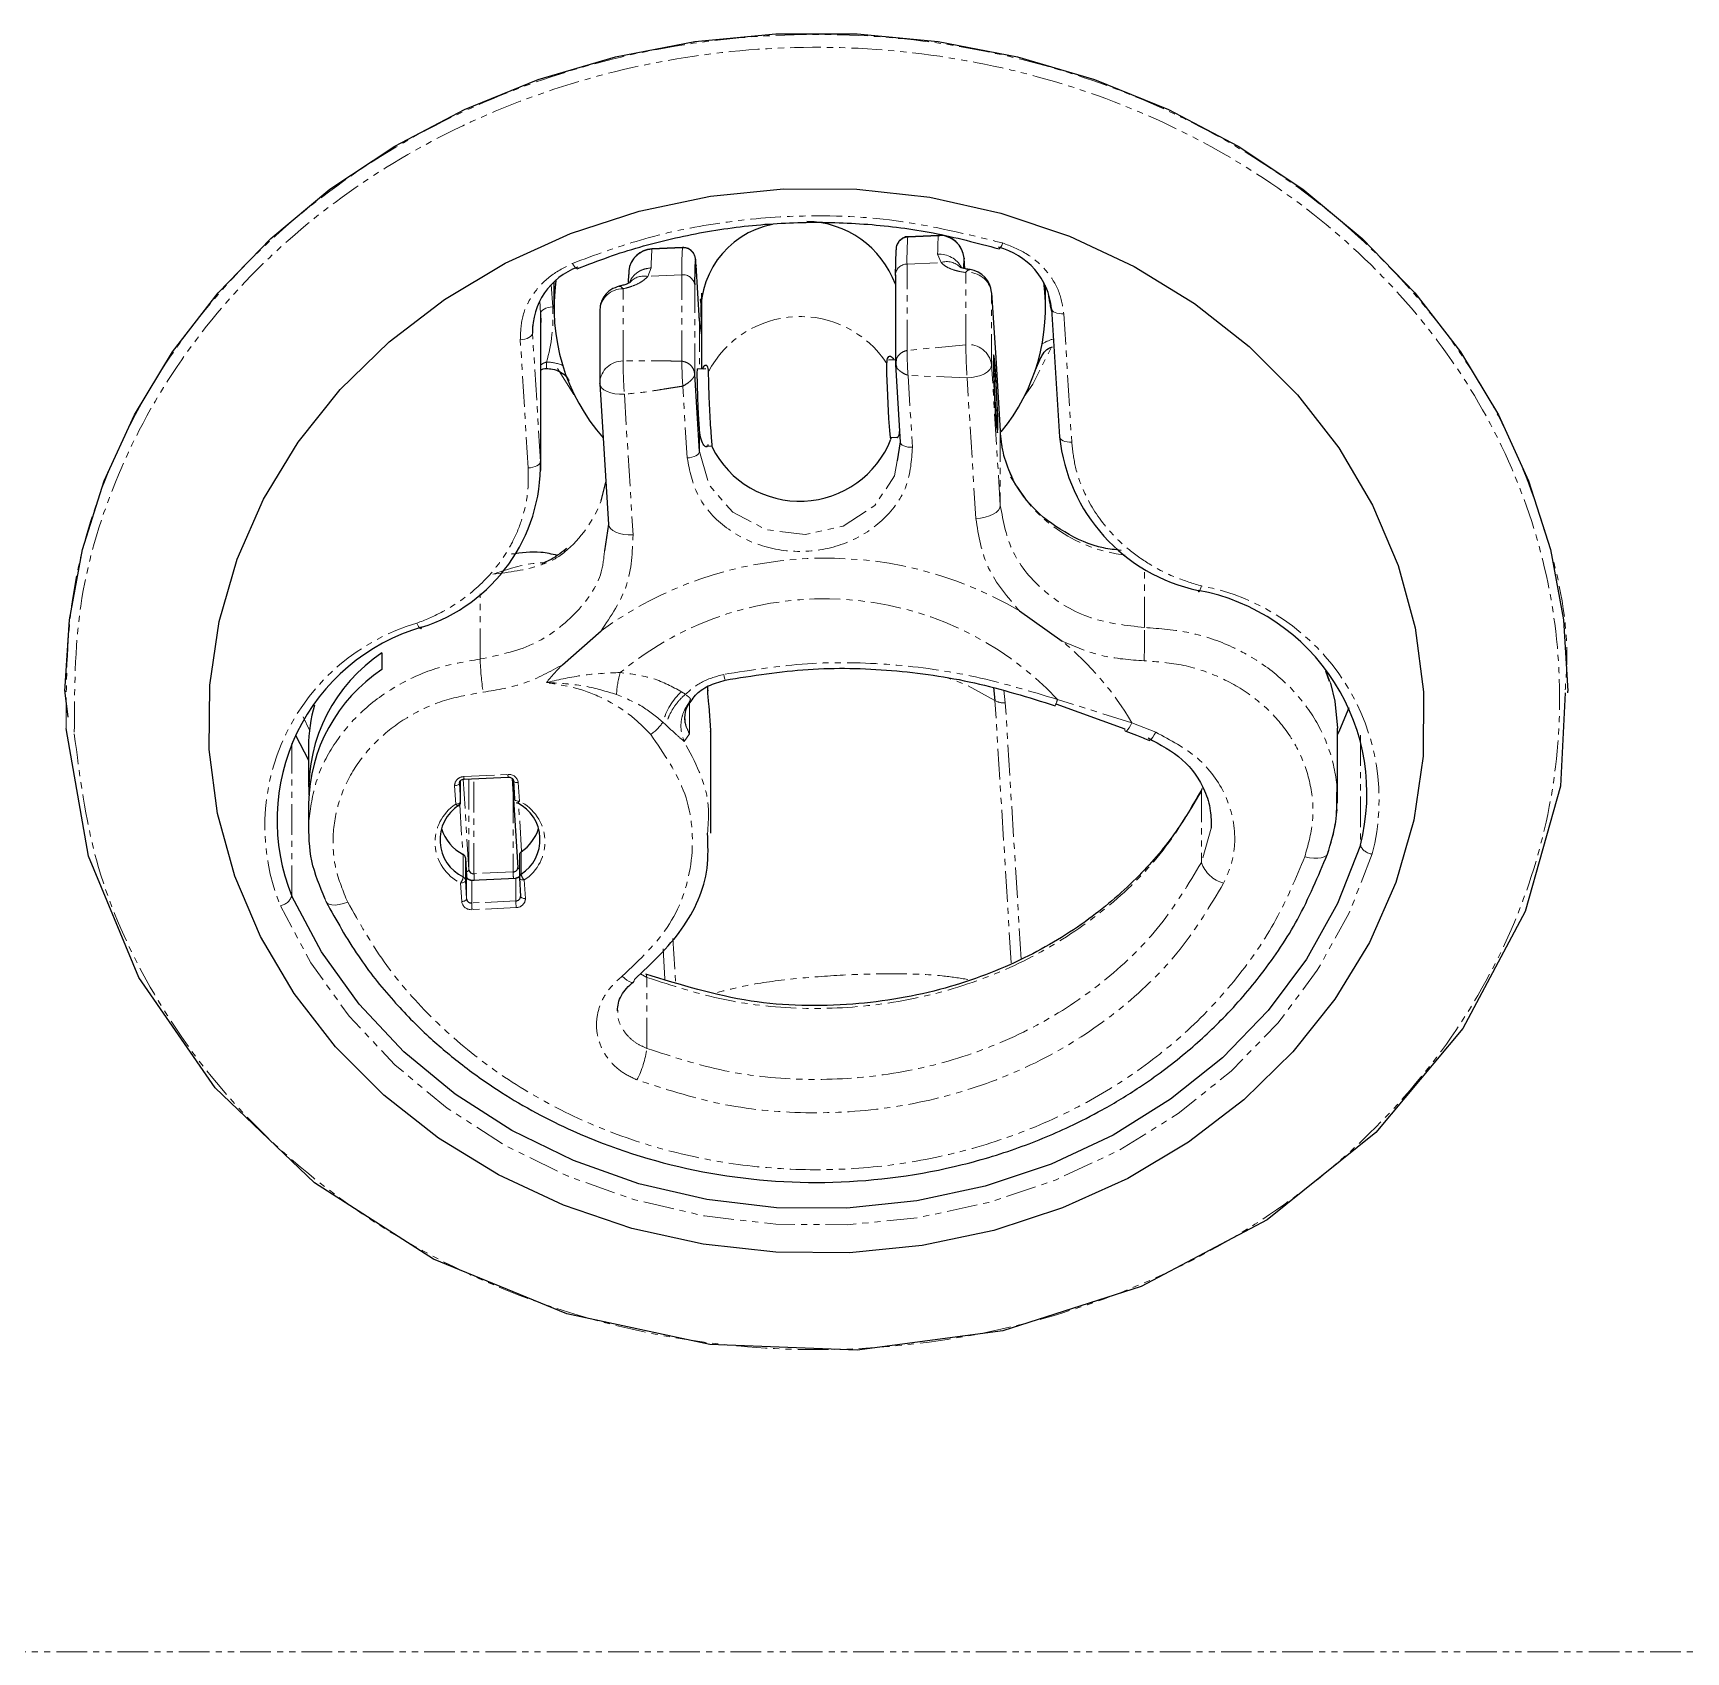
# Model space of a CAD drawing. Header units: millimetres. Extents: x -18594 to 273470, y -238787 to 48452.
# Drawn here: x 137975.1 to 138042.5, y -75304.7 to -75238.7 of the extents above; entities that cross this region are included whole.
import ezdxf

# ---------------------------------------------------------------- set-up
doc = ezdxf.new("R2010")
doc.units = ezdxf.units.MM
doc.linetypes.add('Xref AGV layout$0$PHANTOM', pattern=[2.5, 1.25, -0.25, 0.25, -0.25, 0.25, -0.25])
doc.layers.add('AM_BOR', color=4, linetype='Continuous', lineweight=25)

# ---------------------------------------------------------------- blocks, each defined once
blk = doc.blocks.new('Xref AGV layout$0$A$C343F789C')
at = {"color": 8, "linetype": 'Xref AGV layout$0$PHANTOM', "lineweight": 18}
for p, q in [((3635.035, 505.383), (3635.035, 726.276)), ((3597.66, 591.067), (3602.145, 591.067)), ((3595.042, 589.672), (3595.532, 589.848)), ((3599.953, 584.581), (3602.849, 584.581)), ((3601.451, 584.979), (3602.849, 584.581)), ((3597.155, 581.75), (3597.539, 582.726)), ((3593.268, 582.268), (3590.853, 582.268)), ((3597.155, 581.75), (3596.203, 578.714)), ((3580.481, 578.972), (3585.708, 579.295)), ((3606.79, 577.232), (3596.337, 576.585)), ((3596.337, 576.585), (3595.822, 576.529)), ((3606.944, 576.826), (3596.245, 576.164)), ((3582.564, 576.026), (3579.622, 576.026)), ((3588.298, 576.381), (3582.564, 576.026)), ((3585.264, 576.381), (3588.298, 576.381)), ((3588.828, 575.383), (3583.094, 575.028)), ((3578.23, 574.905), (3578.638, 574.93)), ((3581.737, 574.973), (3578.794, 574.973)), ((3581.737, 574.973), (3581.972, 572.577)), ((3583.094, 575.028), (3582.989, 572.618)), ((3577.352, 572.607), (3577.293, 573.855)), ((3578.387, 573.964), (3578.048, 573.827)), ((3578.452, 572.577), (3578.387, 573.964)), ((3581.972, 572.577), (3578.452, 572.577)), ((3582.989, 572.618), (3585.919, 572.799)), ((3595.821, 564.451), (3595.628, 564.451)), ((3578.508, 563.971), (3580.782, 564.112)), ((3582.942, 563.917), (3579.302, 563.917)), ((3580.782, 564.112), (3582.737, 564.112)), ((3586.355, 563.612), (3583.426, 563.431)), ((3585.172, 564.112), (3586.09, 564.112)), ((3596.296, 563.709), (3597.579, 563.709)), ((3597.579, 563.709), (3597.504, 563.658)), ((3597.579, 563.709), (3597.604, 563.7)), ((3597.914, 563.49), (3597.604, 563.7)), ((3577.789, 563.421), (3577.848, 562.172)), ((3582.408, 563.39), (3578.889, 563.39)), ((3578.889, 563.39), (3578.955, 562.003)), ((3595.989, 563.536), (3595.887, 563.379)), ((3605.945, 563.028), (3607.711, 563.137)), ((3597.128, 562.622), (3597.242, 562.743)), ((3606.374, 562.625), (3607.599, 562.701)), ((3578.955, 562.003), (3578.603, 562.144)), ((3607.389, 561.704), (3607.531, 561.963)), ((3610.426, 561.963), (3607.531, 561.963)), ((3582.401, 560.994), (3579.458, 560.994)), ((3583.758, 561.048), (3589.492, 561.403)), ((3582.708, 558.325), (3583.853, 559.049)), ((3580.199, 558.127), (3579.292, 558.07)), ((3579.94, 557.595), (3580.464, 557.627)), ((3580.464, 557.627), (3586.496, 557.627)), ((3586.496, 557.627), (3581.269, 557.304)), ((3595.515, 557.869), (3595.477, 558.013)), ((3595.516, 558.022), (3595.515, 557.869)), ((3580.966, 557.304), (3581.269, 557.304)), ((3586.761, 557.128), (3581.534, 556.804)), ((3602.401, 556.857), (3600.445, 556.736)), ((3603.328, 556.842), (3602.411, 556.842)), ((3603.562, 556.967), (3604.317, 557.013)), ((3599.349, 554.502), (3599.264, 556.3)), ((3599.594, 556.721), (3600.35, 556.768)), ((3599.997, 556.514), (3603.231, 556.514)), ((3603.231, 556.514), (3603.307, 554.916)), ((3603.498, 556.625), (3604.415, 556.625)), ((3603.502, 556.525), (3603.578, 554.927)), ((3604.415, 556.625), (3604.5, 554.827)), ((3604.686, 556.636), (3604.771, 554.838)), ((3594.555, 555.165), (3591.899, 555.165)), ((3603.307, 554.916), (3599.433, 554.916)), ((3604.5, 554.827), (3603.583, 554.827)), ((3599.443, 554.706), (3603.141, 554.706)), ((3603.141, 554.706), (3599.457, 554.478)), ((3599.508, 554.371), (3600.367, 554.371)), ((3600.367, 554.371), (3599.612, 554.324)), ((3600.473, 554.171), (3599.718, 554.125)), ((3600.377, 554.371), (3600.367, 554.371)), ((3600.491, 554.335), (3602.514, 554.461)), ((3602.523, 554.477), (3603.44, 554.477)), ((3603.579, 554.57), (3602.662, 554.57)), ((3603.418, 554.617), (3604.334, 554.617)), ((3604.334, 554.617), (3603.579, 554.57)), ((3604.44, 554.417), (3603.685, 554.37)), ((3597.455, 548.205), (3596.912, 547.95)), ((3604.215, 547.485), (3597.984, 547.485))]:
    blk.add_line(p, q, dxfattribs=at)
at = {"color": 7, "linetype": 'Continuous', "lineweight": 25}
for p, q in [((3595.932, 599.533), (3595.863, 599.533)), ((3600.275, 590.13), (3597.378, 590.13)), ((3600.108, 590.103), (3599.826, 590.114)), ((3595.473, 589.802), (3595.045, 589.655)), ((3596.377, 578.647), (3597.397, 581.455)), ((3580.271, 578.473), (3580.264, 578.473)), ((3580.271, 578.473), (3585.498, 578.796)), ((3592.592, 577.164), (3593.82, 578.901)), ((3579.535, 578.229), (3579.328, 578.227)), ((3580.259, 578.229), (3579.535, 578.229)), ((3582.788, 577.805), (3582.235, 578.043)), ((3579.622, 576.026), (3582.269, 576.198)), ((3582.269, 576.198), (3585.264, 576.381)), ((3582.292, 576.12), (3582.29, 576.102)), ((3585.192, 576.24), (3585.188, 576.257)), ((3595.712, 576.103), (3596.245, 576.164)), ((3578.638, 574.931), (3578.216, 574.904)), ((3578.216, 574.904), (3578.23, 574.905)), ((3578.602, 574.891), (3578.23, 574.905)), ((3577.279, 573.859), (3577.338, 572.611)), ((3577.786, 572.136), (3577.868, 572.133)), ((3578.913, 572.105), (3577.868, 572.133)), ((3578.89, 572.104), (3582.538, 572.104)), ((3582.357, 572.104), (3582.371, 571.825)), ((3582.545, 572.104), (3585.709, 572.3)), ((3585.52, 571.903), (3585.508, 572.164)), ((3585.702, 572.3), (3586.474, 572.173)), ((3582.724, 564.377), (3582.741, 564.024)), ((3585.877, 564.386), (3585.867, 564.604)), ((3595.849, 564.453), (3595.656, 564.453)), ((3595.821, 564.451), (3595.849, 564.453)), ((3597.462, 564.569), (3596.455, 564.506)), ((3601.657, 564.569), (3597.384, 564.569)), ((3580.775, 564.111), (3578.501, 563.971)), ((3578.501, 563.971), (3578.508, 563.971)), ((3579.637, 564.2), (3582.733, 564.2)), ((3580.072, 564.2), (3579.869, 564.162)), ((3580.157, 564.2), (3579.897, 564.159)), ((3580.782, 564.112), (3580.775, 564.111)), ((3580.782, 564.112), (3581.354, 564.2)), ((3586.09, 564.112), (3582.942, 563.917)), ((3577.774, 563.424), (3577.834, 562.176)), ((3578.727, 561.229), (3578.88, 561.225)), ((3579.19, 561.213), (3578.88, 561.225)), ((3583.337, 560.05), (3589.071, 560.405)), ((3588.108, 560.105), (3587.341, 560.298)), ((3589.057, 560.405), (3590.143, 560.238)), ((3580.333, 560.048), (3583.276, 560.048)), ((3583.337, 560.05), (3583.323, 560.05)), ((3594.788, 558.521), (3593.402, 560.097)), ((3579.535, 558.171), (3580.259, 558.171)), ((3580.464, 557.627), (3580.838, 557.639)), ((3586.871, 557.639), (3580.838, 557.639)), ((3599.452, 554.512), (3599.367, 556.309)), ((3599.426, 556.479), (3603.049, 556.703)), ((3599.51, 556.521), (3600.266, 556.568)), ((3602.547, 556.766), (3602.633, 556.766)), ((3602.633, 556.766), (3603.465, 556.766)), ((3603.478, 556.767), (3603.475, 556.767)), ((3603.478, 556.767), (3604.233, 556.814)), ((3603.498, 556.625), (3603.583, 554.827)), ((3600.377, 554.371), (3599.508, 554.371)), ((3599.602, 554.324), (3599.612, 554.324)), ((3602.662, 554.57), (3603.418, 554.617)), ((3594.306, 551.159), (3594.981, 551.159)), ((3597.655, 547.642), (3598.681, 548.168)), ((3598.128, 548.168), (3599.769, 548.168)), ((3600.445, 548.168), (3601.508, 548.168)), ((3595.863, 538.233), (3595.932, 538.233)), ((3595.932, 538.233), (3596.924, 538.347))]:
    blk.add_line(p, q, dxfattribs=at)
at = {"color": 7, "linetype": 'Continuous', "lineweight": 25, "flags": 128}
for points in [[(3595.863, 538.233), (3592.961, 538.412), (3590.092, 538.949), (3587.292, 539.837), (3584.591, 541.065), (3582.023, 542.62), (3579.617, 544.482), (3577.402, 546.631), (3575.403, 549.04), (3573.644, 551.682), (3572.145, 554.526), (3570.925, 557.538), (3569.997, 560.683), (3569.372, 563.924), (3569.058, 567.223), (3569.058, 570.542), (3569.372, 573.841), (3569.997, 577.082), (3570.925, 580.227), (3572.145, 583.239), (3573.644, 586.083), (3575.403, 588.725), (3577.402, 591.134), (3579.617, 593.283), (3582.023, 595.145), (3584.591, 596.7), (3587.291, 597.928), (3590.092, 598.816), (3592.96, 599.353), (3595.863, 599.533), (3595.863, 599.533)], [(3595.927, 599.415), (3599.735, 599.223), (3604.847, 597.793), (3609.615, 595.252), (3613.858, 591.697), (3617.412, 587.266), (3620.14, 582.128), (3621.938, 576.481), (3622.737, 570.542), (3622.505, 564.54), (3621.253, 558.704), (3619.027, 553.259), (3615.914, 548.415), (3612.032, 544.358), (3607.532, 541.242), (3602.587, 539.189), (3597.385, 538.278), (3597.385, 538.278)], [(3618.758, 570.225), (3618.742, 567.231), (3618.41, 564.26), (3617.766, 561.357), (3616.821, 558.563), (3615.587, 555.92), (3614.084, 553.466), (3612.332, 551.237), (3610.358, 549.265), (3608.19, 547.58), (3605.86, 546.204), (3603.402, 545.16), (3600.851, 544.461), (3598.245, 544.119), (3595.623, 544.138), (3593.021, 544.517), (3590.478, 545.252), (3588.031, 546.331), (3585.716, 547.74), (3583.567, 549.456), (3581.615, 551.456), (3579.888, 553.71), (3578.411, 556.185), (3577.207, 558.846), (3576.292, 561.652), (3575.68, 564.565), (3575.38, 567.54), (3575.397, 570.534), (3575.729, 573.505), (3576.373, 576.408), (3577.318, 579.202), (3578.551, 581.845), (3580.055, 584.299), (3581.806, 586.528), (3583.781, 588.5), (3585.948, 590.186), (3588.279, 591.561), (3590.737, 592.605), (3593.287, 593.304), (3595.893, 593.646), (3598.516, 593.627), (3601.118, 593.248), (3603.661, 592.513), (3606.107, 591.434), (3608.422, 590.025), (3610.571, 588.309), (3612.524, 586.309), (3614.251, 584.055), (3615.727, 581.58), (3616.932, 578.919), (3617.847, 576.113), (3618.458, 573.201), (3618.758, 570.225)], [(3597.64, 590.13), (3597.438, 590.224), (3596.528, 590.613)], [(3602.145, 591.067), (3604.525, 590.137), (3606.785, 588.876), (3608.89, 587.304), (3610.807, 585.444), (3612.505, 583.326), (3613.96, 580.982), (3615.147, 578.45), (3616.048, 575.769), (3616.65, 572.98), (3616.943, 570.128), (3616.922, 567.256), (3616.588, 564.41), (3615.946, 561.633), (3615.005, 558.969), (3613.781, 556.46), (3612.293, 554.144), (3610.564, 552.059), (3608.62, 550.235), (3606.493, 548.703), (3604.215, 547.485)], [(3595.532, 589.848), (3596.278, 590.031), (3597.378, 590.13)], [(3602.509, 589.723), (3602.484, 589.736), (3602.395, 589.754)], [(3584.512, 576.189), (3584.989, 576.222), (3585.276, 576.25), (3585.328, 576.269), (3585.139, 576.275), (3584.737, 576.269), (3584.184, 576.25), (3583.562, 576.222), (3582.968, 576.189), (3582.491, 576.155), (3582.205, 576.127), (3582.152, 576.109), (3582.341, 576.102), (3582.743, 576.109), (3583.297, 576.127), (3583.918, 576.155), (3584.512, 576.189)], [(3585.008, 576.267), (3585.179, 576.261), (3585.132, 576.244), (3584.872, 576.219), (3584.44, 576.189), (3583.901, 576.158), (3583.338, 576.133), (3582.836, 576.116), (3582.472, 576.11), (3582.301, 576.116), (3582.349, 576.133), (3582.608, 576.158), (3583.04, 576.189), (3583.579, 576.219), (3584.142, 576.244), (3584.644, 576.261), (3585.008, 576.267)], [(3585.519, 571.928), (3585.58, 571.923), (3585.526, 571.904), (3585.231, 571.875), (3584.741, 571.841), (3584.13, 571.807), (3583.49, 571.778), (3582.921, 571.758), (3582.507, 571.752)], [(3585.172, 564.112), (3584.566, 564.077), (3583.919, 564.047), (3583.336, 564.027), (3582.915, 564.02), (3582.723, 564.027), (3582.74, 564.039)], [(3590.047, 558.695), (3590.064, 558.664), (3590.069, 558.658)], [(3579.187, 558.179), (3579.245, 558.177), (3579.535, 558.171)], [(3600.35, 556.768), (3600.35, 556.768), (3600.35, 556.768), (3600.35, 556.767), (3600.35, 556.767), (3600.352, 556.766), (3600.357, 556.762), (3600.377, 556.747), (3600.404, 556.722), (3600.426, 556.692), (3600.43, 556.679), (3600.427, 556.669), (3600.401, 556.661)]]:
    blk.add_lwpolyline(points, dxfattribs=at)
at = {"color": 8, "linetype": 'Xref AGV layout$0$PHANTOM', "lineweight": 18, "flags": 128}
for points in [[(3602.502, 591.549), (3604.934, 590.599), (3607.243, 589.311), (3609.393, 587.704), (3611.352, 585.804), (3613.087, 583.64), (3614.573, 581.245), (3615.786, 578.658), (3616.707, 575.919), (3617.322, 573.07), (3617.621, 570.155), (3617.6, 567.221), (3617.259, 564.312), (3616.602, 561.475), (3615.642, 558.754), (3614.391, 556.19), (3612.871, 553.824), (3611.104, 551.693), (3609.118, 549.83), (3606.944, 548.264), (3604.617, 547.02)], [(3602.612, 588.801), (3602.655, 588.987), (3602.677, 589.166), (3602.679, 589.331), (3602.659, 589.475), (3602.619, 589.594), (3602.56, 589.682), (3602.509, 589.723)], [(3591.575, 584.593), (3591.652, 584.566), (3591.717, 584.539), (3591.767, 584.515), (3591.801, 584.493), (3591.817, 584.476), (3591.814, 584.463), (3591.792, 584.455), (3591.753, 584.452)], [(3599.953, 584.581), (3599.866, 584.599), (3599.847, 584.608)], [(3597.539, 582.726), (3597.648, 582.663), (3597.739, 582.603), (3597.808, 582.548), (3597.853, 582.5), (3597.872, 582.46), (3597.867, 582.433)], [(3597.397, 581.455), (3597.456, 581.461), (3597.49, 581.477), (3597.496, 581.505), (3597.476, 581.541), (3597.43, 581.586), (3597.359, 581.637), (3597.266, 581.692), (3597.155, 581.75)], [(3585.708, 579.295), (3585.708, 579.198), (3585.699, 579.104), (3585.681, 579.018), (3585.654, 578.942), (3585.621, 578.88), (3585.581, 578.834), (3585.537, 578.806), (3585.498, 578.796)], [(3580.481, 578.972), (3580.481, 578.874), (3580.472, 578.781), (3580.454, 578.694), (3580.428, 578.619), (3580.394, 578.557), (3580.354, 578.511), (3580.31, 578.482), (3580.271, 578.473)], [(3583.853, 577.351), (3583.34, 577.705), (3581.749, 578.516)], [(3587.309, 576.919), (3587.222, 576.901), (3587.187, 576.882)], [(3582.564, 576.026), (3582.659, 576.007), (3582.752, 575.95), (3582.84, 575.858), (3582.919, 575.734), (3582.987, 575.582), (3583.039, 575.41), (3583.076, 575.222), (3583.094, 575.028)], [(3588.828, 575.383), (3588.809, 575.577), (3588.773, 575.765), (3588.72, 575.937), (3588.653, 576.089), (3588.574, 576.213), (3588.486, 576.305), (3588.393, 576.362), (3588.298, 576.381)], [(3596.245, 576.164), (3595.618, 575.03), (3595.332, 574.268)], [(3577.293, 573.855), (3577.279, 573.859), (3577.279, 573.859)], [(3577.338, 572.611), (3577.338, 572.61), (3577.352, 572.607)], [(3585.919, 572.799), (3585.919, 572.702), (3585.91, 572.608), (3585.892, 572.522), (3585.865, 572.446), (3585.832, 572.384), (3585.792, 572.338), (3585.748, 572.309), (3585.709, 572.3)], [(3586.474, 572.173), (3587.089, 572.073), (3588.294, 571.258), (3589.134, 569.978), (3589.482, 568.428), (3589.283, 566.844), (3588.569, 565.468), (3587.448, 564.508), (3586.09, 564.112), (3586.09, 564.112)], [(3595.415, 565.161), (3595.415, 565.161), (3595.406, 565.156), (3595.377, 565.148), (3595.328, 565.136), (3595.263, 565.12), (3595.181, 565.102)], [(3586.355, 563.612), (3586.346, 563.71), (3586.328, 563.804), (3586.302, 563.89), (3586.268, 563.966), (3586.229, 564.028), (3586.185, 564.074), (3586.138, 564.102), (3586.09, 564.112)], [(3577.774, 563.424), (3577.774, 563.424), (3577.789, 563.421)], [(3577.848, 562.172), (3577.834, 562.176), (3577.834, 562.176)], [(3607.531, 561.963), (3607.452, 561.955), (3607.407, 561.932), (3607.401, 561.925)], [(3583.758, 561.048), (3583.758, 560.853), (3583.74, 560.666), (3583.703, 560.493), (3583.65, 560.342), (3583.583, 560.218), (3583.504, 560.126), (3583.416, 560.069), (3583.337, 560.05)], [(3589.071, 560.405), (3589.15, 560.424), (3589.238, 560.481), (3589.317, 560.573), (3589.384, 560.697), (3589.437, 560.848), (3589.473, 561.021), (3589.492, 561.208), (3589.492, 561.403)], [(3607.482, 560.966), (3607.572, 561.062), (3607.645, 561.154), (3607.698, 561.239), (3607.728, 561.313), (3607.735, 561.374), (3607.718, 561.419), (3607.678, 561.447), (3607.617, 561.457)], [(3578.423, 558.932), (3578.496, 558.974), (3578.556, 559.013), (3578.603, 559.05), (3578.633, 559.082), (3578.646, 559.108), (3578.644, 559.122)], [(3590.069, 558.658), (3590.119, 558.624), (3590.201, 558.611)], [(3580.464, 557.627), (3580.416, 557.637), (3580.37, 557.665), (3580.326, 557.711), (3580.286, 557.774), (3580.253, 557.849), (3580.226, 557.936), (3580.208, 558.029), (3580.199, 558.127)], [(3586.761, 557.128), (3586.752, 557.225), (3586.734, 557.319), (3586.707, 557.405), (3586.674, 557.481), (3586.634, 557.543), (3586.59, 557.589), (3586.544, 557.618), (3586.496, 557.627)], [(3581.534, 556.804), (3581.525, 556.902), (3581.507, 556.995), (3581.48, 557.082), (3581.447, 557.157), (3581.407, 557.22), (3581.363, 557.266), (3581.317, 557.294), (3581.269, 557.304)], [(3603.562, 556.967), (3603.562, 556.928), (3603.558, 556.89), (3603.551, 556.856), (3603.54, 556.825), (3603.527, 556.8), (3603.511, 556.782), (3603.493, 556.771), (3603.478, 556.767)], [(3604.317, 557.013), (3604.317, 556.974), (3604.313, 556.937), (3604.306, 556.902), (3604.296, 556.872), (3604.282, 556.847), (3604.266, 556.829), (3604.249, 556.817), (3604.233, 556.814)], [(3599.594, 556.721), (3599.594, 556.682), (3599.591, 556.644), (3599.583, 556.61), (3599.573, 556.58), (3599.56, 556.555), (3599.544, 556.536), (3599.526, 556.525), (3599.51, 556.521)], [(3600.266, 556.568), (3600.281, 556.572), (3600.299, 556.583), (3600.315, 556.602), (3600.328, 556.626), (3600.339, 556.657), (3600.346, 556.691), (3600.35, 556.729), (3600.35, 556.768)], [(3599.718, 554.125), (3599.714, 554.164), (3599.707, 554.201), (3599.696, 554.236), (3599.683, 554.266), (3599.667, 554.291), (3599.649, 554.309), (3599.631, 554.321), (3599.612, 554.324)], [(3600.473, 554.171), (3600.469, 554.21), (3600.462, 554.248), (3600.452, 554.282), (3600.438, 554.313), (3600.422, 554.337), (3600.405, 554.356), (3600.386, 554.367), (3600.367, 554.371)], [(3600.541, 554.285), (3600.544, 554.275), (3600.542, 554.259), (3600.533, 554.24), (3600.518, 554.219), (3600.498, 554.196), (3600.473, 554.171)], [(3603.579, 554.57), (3603.598, 554.566), (3603.617, 554.555), (3603.634, 554.536), (3603.65, 554.512), (3603.664, 554.481), (3603.674, 554.447), (3603.681, 554.409), (3603.685, 554.37)], [(3604.44, 554.417), (3604.437, 554.456), (3604.429, 554.494), (3604.419, 554.528), (3604.405, 554.558), (3604.39, 554.583), (3604.372, 554.602), (3604.353, 554.613), (3604.334, 554.617)], [(3593.095, 552.585), (3593.169, 552.623), (3593.231, 552.659), (3593.279, 552.692), (3593.31, 552.721), (3593.324, 552.745), (3593.319, 552.763), (3593.297, 552.774), (3593.258, 552.778)], [(3604.467, 549.765), (3604.526, 549.587), (3604.565, 549.415), (3604.582, 549.257), (3604.576, 549.118), (3604.546, 549.005), (3604.496, 548.92), (3604.425, 548.868), (3604.338, 548.85)]]:
    blk.add_lwpolyline(points, dxfattribs=at)
at = {"color": 8, "linetype": 'Xref AGV layout$0$PHANTOM', "lineweight": 18}
for centre, radius, start, end in [((3600.285, 582.97), 8.861, 75.51358, 169.44342), ((3601.931, 591.599), 0.573, 291.95213, 355.0481), ((3602.41, 585.837), 1.33, 289.26865, 344.93498), ((3592.853, 496.58), 85.689, 88.81424, 89.72255), ((3584.347, 582.141), 6.004, 299.56446, 353.5712), ((3603.541, 570.895), 12.594, 120.47182, 140.52756), ((3578.833, 584.808), 6.524, 276.40443, 284.17556), ((3583.04, 578.959), 1.59, 194.92718, 213.01444), ((3605.146, 569.209), 13.05, 133.25466, 219.69965), ((3593.553, 570.979), 8.177, 69.20435, 71.08589), ((3582.213, 577.904), 0.146, 14.16714, 63.48985), ((3606.024, 569.249), 15.591, 149.49402, 215.94444), ((3577.528, 576.102), 0.376, 37.1633, 80.52739), ((3595.635, 576.518), 0.705, 329.88299, 5.50942), ((3579.749, 575.075), 0.96, 97.63644, 186.0471), ((3582.692, 575.075), 0.96, 97.63644, 186.0471), ((3578.883, 575.161), 0.207, 183.51656, 244.73576), ((3578.29, 573.909), 0.998, 93.417, 183.06641), ((3579.061, 573.896), 1.015, 117.53153, 183.89595), ((3579.136, 574.196), 0.785, 134.19378, 197.21255), ((3581.312, 602.644), 27.674, 270.87997, 273.69231), ((3578.022, 583.171), 9.344, 265.52197, 270.15536), ((3578.258, 585.587), 13.012, 266.00883, 270.85713), ((3577.847, 572.627), 0.495, 182.31969, 262.96071), ((3578.92, 572.57), 0.467, 179.16257, 266.34492), ((3581.654, 593.313), 20.739, 270.87742, 273.6912), ((3584.81, 568.212), 4.222, 123.04384, 242.39455), ((3578.287, 563.447), 0.499, 93.41499, 183.06518), ((3579.366, 563.441), 0.48, 97.63238, 186.04801), ((3596.99, 565.021), 1.457, 290.66143, 294.94502), ((3578.694, 576.4), 13.011, 266.00867, 270.85721), ((3582.09, 584.127), 20.739, 270.87734, 273.69115), ((3597.823, 565.157), 2.628, 222.55914, 254.65815), ((3596.153, 561.147), 1.767, 33.46644, 56.5438), ((3578.575, 571.437), 9.293, 265.50921, 270.16812), ((3578.836, 562.212), 0.989, 182.31432, 263.67412), ((3579.69, 561.849), 0.752, 168.13312, 227.21104), ((3609.993, 558.316), 3.673, 62.10222, 83.22151), ((3580.392, 560.98), 0.934, 179.1533, 266.35973), ((3581.977, 588.679), 27.688, 270.87822, 273.68913), ((3583.335, 560.98), 0.934, 179.15597, 266.35706), ((3596.262, 565.146), 4.426, 254.84744, 266.61039), ((3586.219, 555.247), 5.212, 40.1842, 68.75495), ((3584.118, 557.877), 1.67, 157.05477, 180.28053), ((3603.644, 567.655), 12.722, 225.88455, 230.28448), ((3580.596, 551.65), 6.489, 73.41167, 93.50685), ((3582.426, 594.286), 36.417, 270.03424, 270.44114), ((3597.793, 547.755), 10.516, 102.50126, 102.72138), ((3602.012, 555.961), 1.848, 32.97757, 154.10911), ((3603.24, 557.289), 0.456, 281.09745, 314.87147), ((3603.469, 556.934), 0.168, 213.24565, 268.92859), ((3604.315, 556.642), 0.371, 359.01144, 89.61616), ((3599.645, 556.34), 0.384, 97.63364, 186.04975), ((3599.251, 557.001), 0.702, 271.04196, 279.5139), ((3603.025, 556.793), 0.0934, 285.36872, 343.51361), ((3603.147, 562.011), 5.498, 270.87286, 273.70434), ((3603.073, 556.508), 0.43, 2.24234, 36.99367), ((3604.331, 562.114), 5.49, 270.87173, 273.70647), ((3594.125, 567.153), 11.995, 272.05536, 278.54215), ((3603.219, 560.535), 5.62, 270.89104, 273.66104), ((3603.143, 554.903), 0.436, 322.80764, 3.15574), ((3604.389, 554.798), 0.384, 277.6453, 6.04096), ((3604.416, 560.324), 5.498, 270.87286, 273.70434), ((3599.336, 555.205), 0.703, 271.04685, 279.50599), ((3599.72, 554.496), 0.371, 179.01087, 269.62137), ((3602.023, 555.177), 1.848, 212.9781, 334.10851), ((3603.104, 554.584), 0.128, 9.73093, 72.99062), ((3603.594, 554.398), 0.173, 94.9465, 152.80767), ((3603.353, 553.942), 0.542, 52.23721, 80.72383), ((3601.368, 555.004), 8.62, 196.29513, 292.13885), ((3603.997, 546.89), 0.633, 11.78021, 69.86831)]:
    blk.add_arc(centre, radius, start, end, dxfattribs=at)
at = {"color": 7, "linetype": 'Continuous', "lineweight": 25}
for centre, radius, start, end in [((3600.037, 582.908), 8.427, 75.51356, 169.44312), ((3584.729, 585.934), 7.179, 276.08991, 348.08347), ((3580.561, 575.602), 2.886, 95.90675, 165.77925), ((3580.242, 570.257), 7.968, 50.63945, 97.59095), ((3579.669, 575.028), 1, 93.67688, 173.09255), ((3578.278, 573.906), 1, 93.54297, 182.71925), ((3580.643, 568.416), 3.933, 110.36592, 178.8477), ((3584.119, 568.2), 4, 296.67744, 68.46746), ((3580.384, 567.781), 3.615, 190.96354, 277.89381), ((3579.118, 576.301), 12.386, 266.01289, 270.85135), ((3578.832, 562.224), 1, 182.71925, 263.96505), ((3580.227, 566.214), 8.035, 262.0681, 311.39249), ((3583.276, 561.048), 1, 270, 273.54297), ((3581.199, 560.088), 2.785, 199.80491, 271.45574), ((3586.65, 550.703), 6.926, 17.43326, 91.26838), ((3601.917, 555.928), 1.681, 32.92963, 152.82237), ((3600.927, 555.845), 1.788, 33.90402, 72.57307), ((3603.045, 556.517), 0.186, 359.01906, 89.60877), ((3603.465, 556.966), 0.2, 270, 273.54297), ((3604.229, 556.628), 0.186, 359.03786, 89.58996), ((3603.116, 554.896), 0.192, 277.61784, 6.05052), ((3604.309, 554.807), 0.192, 277.64431, 6.02404), ((3600.377, 554.171), 0.2, 34.7663, 90), ((3601.926, 555.212), 1.683, 212.97939, 334.1063), ((3600.917, 555.315), 1.813, 287.53045, 332.4454), ((3601.126, 555.078), 8.197, 196.29489, 292.139), ((3599.873, 554.856), 6.682, 213.58399, 272.00885), ((3600.567, 554.876), 6.709, 213.64081, 268.95869), ((3598.131, 554.35), 6.182, 254.01332, 269.9774)]:
    blk.add_arc(centre, radius, start, end, dxfattribs=at)
at = {"color": 8, "linetype": 'Xref AGV layout$0$PHANTOM', "lineweight": 18}
for points, knots in [([(3597.385, 538.278), (3595.625, 538.283), (3592.106, 538.293), (3586.958, 539.8), (3582.16, 542.34), (3577.89, 545.922), (3574.313, 550.381), (3571.567, 555.552), (3569.757, 561.235), (3568.954, 567.212), (3569.187, 573.254), (3570.447, 579.127), (3572.687, 584.606), (3575.821, 589.483), (3579.727, 593.562), (3584.256, 596.716), (3589.232, 598.711), (3593.208, 599.61), (3595.444, 599.449), (3595.927, 599.415)], [0, 0, 0, 0, 0.061442, 0.122883, 0.184325, 0.245766, 0.307208, 0.36865, 0.430091, 0.491533, 0.552974, 0.614416, 0.675858, 0.737299, 0.79874, 0.860182, 0.921624, 0.983065, 1, 1, 1, 1]), ([(3597.597, 538.615), (3595.857, 538.621), (3592.376, 538.631), (3587.286, 540.121), (3582.54, 542.633), (3578.317, 546.175), (3574.78, 550.585), (3572.064, 555.699), (3570.275, 561.319), (3569.48, 567.231), (3569.71, 573.205), (3570.957, 579.014), (3573.172, 584.433), (3576.271, 589.255), (3580.134, 593.293), (3584.613, 596.394), (3589.536, 598.437), (3594.713, 599.345), (3599.946, 599.082), (3605.033, 597.658), (3609.78, 595.129), (3614.003, 591.591), (3617.54, 587.18), (3620.256, 582.066), (3622.045, 576.446), (3622.84, 570.534), (3622.61, 564.56), (3621.363, 558.751), (3619.148, 553.332), (3616.049, 548.512), (3612.186, 544.468), (3607.706, 541.385), (3602.787, 539.275), (3599.327, 538.835), (3597.597, 538.615)], [0, 0, 0, 0, 0.0312502, 0.0625002, 0.0937502, 0.1250001, 0.1562501, 0.1875, 0.21875, 0.2500001, 0.28125, 0.3125001, 0.3437501, 0.3750001, 0.4062501, 0.4375002, 0.46875, 0.5, 0.5312502, 0.5625002, 0.5937502, 0.6250003, 0.6562501, 0.6875003, 0.7187503, 0.7500001, 0.7812503, 0.8125001, 0.8437502, 0.8750001, 0.9062503, 0.9375001, 0.9687504, 1, 1, 1, 1]), ([(3602.395, 589.754), (3601.866, 589.902), (3600.808, 590.198), (3599.162, 590.097), (3597.584, 589.597), (3596.149, 588.686), (3594.935, 587.424), (3594.015, 585.876), (3593.406, 584.127), (3593.314, 582.888), (3593.268, 582.268)], [0, 0, 0, 0, 0.125001, 0.25, 0.375003, 0.500003, 0.625001, 0.750001, 0.875002, 1, 1, 1, 1]), ([(3602.612, 588.801), (3602.15, 588.931), (3601.224, 589.19), (3599.783, 589.101), (3598.402, 588.663), (3597.146, 587.866), (3596.084, 586.762), (3595.28, 585.407), (3594.747, 583.877), (3594.666, 582.793), (3594.626, 582.251)], [0, 0, 0, 0, 0.1250157, 0.2500222, 0.3750399, 0.5000489, 0.6250634, 0.7500762, 0.8750386, 1, 1, 1, 1]), ([(3602.612, 588.801), (3603.479, 588.438), (3605.212, 587.713), (3607.593, 586.075), (3609.742, 584.076), (3611.601, 581.723), (3613.127, 579.079), (3614.29, 576.203), (3615.058, 573.159), (3615.418, 570.019), (3615.357, 566.852), (3614.882, 563.731), (3613.999, 560.729), (3612.732, 557.911), (3611.106, 555.343), (3609.16, 553.09), (3606.948, 551.168), (3605.294, 550.233), (3604.467, 549.765)], [0, 0, 0, 0, 0.062496, 0.125, 0.1875, 0.249999, 0.3125, 0.375, 0.4375, 0.5, 0.5625, 0.624999, 0.6875, 0.75, 0.812499, 0.874999, 0.937502, 1, 1, 1, 1]), ([(3597.539, 582.726), (3597.858, 583.327), (3598.493, 584.527), (3600.088, 585.681), (3601.614, 586.015), (3602.837, 585.866), (3603.409, 585.616), (3603.695, 585.491)], [0, 0, 0, 0, 0.249984, 0.499646, 0.749151, 0.874575, 1, 1, 1, 1]), ([(3603.695, 585.491), (3604.614, 584.94), (3606.452, 583.837), (3608.788, 581.452), (3610.7, 578.637), (3612.093, 575.443), (3612.922, 572.003), (3613.144, 568.45), (3612.798, 564.894), (3612.073, 562.672), (3611.711, 561.562)], [0, 0, 0, 0, 0.125017, 0.250017, 0.375004, 0.500001, 0.625004, 0.750009, 0.875005, 1, 1, 1, 1]), ([(3585.708, 579.295), (3586.033, 579.332), (3586.682, 579.404), (3587.836, 579.794), (3588.785, 580.358), (3589.568, 581.042), (3590.125, 581.638), (3590.724, 582.482), (3591.244, 583.491), (3591.469, 584.243), (3591.575, 584.593)], [0, 0, 0, 0, 0.122581, 0.245304, 0.451173, 0.52082, 0.616499, 0.737996, 0.87806, 1, 1, 1, 1]), ([(3607.531, 561.963), (3607.873, 563.013), (3608.558, 565.112), (3608.884, 568.474), (3608.676, 571.832), (3607.891, 575.084), (3606.575, 578.103), (3604.767, 580.763), (3602.559, 583.018), (3600.822, 584.06), (3599.953, 584.581)], [0, 0, 0, 0, 0.125, 0.25, 0.375001, 0.5, 0.625, 0.749998, 0.875, 1, 1, 1, 1]), ([(3602.849, 584.581), (3603.718, 584.06), (3605.455, 583.018), (3607.663, 580.763), (3609.47, 578.103), (3610.787, 575.084), (3611.571, 571.832), (3611.78, 568.474), (3611.453, 565.112), (3610.769, 563.013), (3610.426, 561.963)], [0, 0, 0, 0, 0.124998, 0.249999, 0.375, 0.499999, 0.624998, 0.749999, 0.875, 1, 1, 1, 1]), ([(3588.298, 576.381), (3588.95, 576.504), (3590.255, 576.749), (3591.877, 578.12), (3593.018, 580.022), (3593.184, 581.52), (3593.268, 582.268)], [0, 0, 0, 0, 0.250002, 0.500001, 0.749998, 1, 1, 1, 1]), ([(3594.626, 582.251), (3594.584, 581.664), (3594.5, 580.489), (3594.047, 579.431), (3593.82, 578.901)], [0, 0, 0, 0, 0.5, 1, 1, 1, 1]), ([(3577.59, 576.472), (3577.717, 576.803), (3577.981, 577.49), (3578.686, 578.277), (3579.543, 578.823), (3580.169, 578.922), (3580.481, 578.972)], [0, 0, 0, 0, 0.245579, 0.510111, 0.754861, 1, 1, 1, 1]), ([(3596.203, 578.714), (3595.866, 577.605), (3595.194, 575.394), (3594.718, 571.962), (3594.647, 568.506), (3595.003, 566.237), (3595.181, 565.102)], [0, 0, 0, 0, 0.25147, 0.501672, 0.750782, 1, 1, 1, 1]), ([(3588.828, 575.383), (3589.522, 575.496), (3590.91, 575.722), (3592.031, 576.683), (3592.592, 577.164)], [0, 0, 0, 0, 0.50008, 1, 1, 1, 1]), ([(3578.423, 558.932), (3578.084, 559.846), (3577.396, 561.701), (3576.759, 564.687), (3576.412, 568.185), (3576.539, 572.203), (3577.237, 575.038), (3577.59, 576.472)], [0, 0, 0, 0, 0.165386, 0.335567, 0.510256, 0.75212, 1, 1, 1, 1]), ([(3587.309, 576.919), (3586.987, 576.777), (3586.341, 576.494), (3585.623, 576.419), (3585.264, 576.381)], [0, 0, 0, 0, 0.499287, 1, 1, 1, 1]), ([(3607.616, 575.056), (3607.562, 574.718), (3607.423, 573.855), (3607.375, 572.146), (3607.413, 570.103), (3607.568, 568.048), (3607.796, 566.228), (3608.039, 565.269), (3608.147, 564.844)], [0, 0, 0, 0, 0.118823, 0.302503, 0.486274, 0.670052, 0.853734, 1, 1, 1, 1]), ([(3578.387, 573.964), (3578.435, 574.017), (3578.533, 574.123), (3578.651, 574.361), (3578.744, 574.645), (3578.778, 574.864), (3578.794, 574.973)], [0, 0, 0, 0, 0.2500152, 0.5000125, 0.7499853, 1, 1, 1, 1]), ([(3581.972, 572.577), (3581.991, 572.512), (3582.031, 572.382), (3582.17, 572.223), (3582.35, 572.117), (3582.485, 572.109), (3582.553, 572.105)], [0, 0, 0, 0, 0.25002, 0.500028, 0.749982, 1, 1, 1, 1]), ([(3582.989, 572.618), (3582.957, 572.543), (3582.902, 572.416), (3582.803, 572.276), (3582.726, 572.192), (3582.662, 572.141), (3582.603, 572.11), (3582.569, 572.107), (3582.553, 572.105)], [0, 0, 0, 0, 0.290004, 0.4971399, 0.6338695, 0.7626885, 0.8843678, 1, 1, 1, 1]), ([(3585.919, 572.799), (3586.449, 572.763), (3587.509, 572.69), (3588.898, 571.71), (3589.865, 570.248), (3590.265, 568.461), (3590.037, 566.636), (3589.214, 565.062), (3587.925, 563.917), (3586.879, 563.714), (3586.355, 563.612)], [0, 0, 0, 0, 0.125, 0.249999, 0.374998, 0.499997, 0.625, 0.749999, 0.875, 1, 1, 1, 1]), ([(3595.181, 565.102), (3595.263, 564.801), (3595.427, 564.2), (3595.802, 563.757), (3595.989, 563.536)], [0, 0, 0, 0, 0.500174, 1, 1, 1, 1]), ([(3601.648, 564.441), (3601.238, 564.472), (3599.936, 564.567), (3598.736, 563.928), (3597.914, 563.49)], [0, 0, 0, 0, 0.315363, 1, 1, 1, 1]), ([(3578.257, 563.945), (3578.253, 563.947), (3578.244, 563.949), (3578.293, 563.955), (3578.379, 563.963), (3578.465, 563.968), (3578.508, 563.971)], [0, 0, 0, 0, 0.249458, 0.5000033, 0.750946, 1, 1, 1, 1]), ([(3582.942, 563.917), (3582.875, 563.906), (3582.741, 563.884), (3582.572, 563.759), (3582.448, 563.588), (3582.421, 563.456), (3582.408, 563.39)], [0, 0, 0, 0, 0.2499951, 0.4999982, 0.7500189, 1, 1, 1, 1]), ([(3582.942, 563.917), (3582.958, 563.915), (3582.992, 563.911), (3583.054, 563.882), (3583.123, 563.834), (3583.207, 563.754), (3583.32, 563.622), (3583.387, 563.501), (3583.426, 563.431)], [0, 0, 0, 0, 0.115623, 0.237352, 0.366149, 0.502919, 0.71, 1, 1, 1, 1]), ([(3595.989, 563.536), (3596.017, 563.567), (3596.073, 563.631), (3596.117, 563.702), (3596.155, 563.736), (3596.216, 563.748), (3596.287, 563.71), (3596.341, 563.681)], [0, 0, 0, 0, 0.200852, 0.404504, 0.5128, 0.635848, 1, 1, 1, 1]), ([(3596.341, 563.681), (3596.453, 563.606), (3596.683, 563.452), (3597.096, 563.35), (3597.522, 563.351), (3597.785, 563.444), (3597.914, 563.49)], [0, 0, 0, 0, 0.245074, 0.499982, 0.754911, 1, 1, 1, 1]), ([(3596.341, 563.681), (3596.5, 563.612), (3596.764, 563.498), (3597.178, 563.502), (3597.392, 563.605), (3597.504, 563.658)], [0, 0, 0, 0, 0.421807, 0.696752, 1, 1, 1, 1]), ([(3596.951, 563.52), (3597.058, 563.527), (3597.283, 563.54), (3597.477, 563.651), (3597.579, 563.709)], [0, 0, 0, 0, 0.47463, 1, 1, 1, 1]), ([(3607.482, 560.966), (3606.811, 561.677), (3605.468, 563.1), (3602.772, 563.953), (3599.981, 563.744), (3598.412, 562.663), (3597.628, 562.122)], [0, 0, 0, 0, 0.249982, 0.499961, 0.749961, 1, 1, 1, 1]), ([(3582.408, 563.39), (3582.407, 563.346), (3582.407, 563.28), (3582.404, 563.137), (3582.402, 562.928), (3582.397, 562.541), (3582.384, 561.887), (3582.395, 561.34), (3582.401, 560.994)], [0, 0, 0, 0, 0.055826, 0.08329, 0.178776, 0.318454, 0.568885, 1, 1, 1, 1]), ([(3583.426, 563.431), (3583.438, 563.353), (3583.461, 563.215), (3583.49, 563.021), (3583.512, 562.888), (3583.539, 562.718), (3583.579, 562.459), (3583.676, 561.879), (3583.724, 561.391), (3583.758, 561.048)], [0, 0, 0, 0, 0.0981783, 0.1753163, 0.2442227, 0.2668105, 0.3900297, 0.5711728, 1, 1, 1, 1]), ([(3595.887, 563.379), (3595.685, 563.008), (3595.281, 562.266), (3595.163, 561.338), (3595.105, 560.873)], [0, 0, 0, 0, 0.499002, 1, 1, 1, 1]), ([(3595.989, 563.536), (3596.072, 563.447), (3596.241, 563.267), (3596.561, 563.035), (3596.904, 562.848), (3597.131, 562.777), (3597.242, 562.743)], [0, 0, 0, 0, 0.245777, 0.499994, 0.754227, 1, 1, 1, 1]), ([(3597.914, 563.49), (3597.835, 563.397), (3597.653, 563.185), (3597.39, 562.902), (3597.242, 562.743)], [0, 0, 0, 0, 0.437075, 1, 1, 1, 1]), ([(3597.128, 562.622), (3596.898, 562.345), (3596.437, 561.79), (3596.146, 561.083), (3596, 560.727)], [0, 0, 0, 0, 0.497435, 1, 1, 1, 1]), ([(3578.603, 562.144), (3578.621, 562.019), (3578.649, 561.827), (3578.773, 561.601), (3578.898, 561.449), (3579.034, 561.336), (3579.132, 561.292), (3579.172, 561.274)], [0, 0, 0, 0, 0.331385, 0.509757, 0.691973, 0.874157, 1, 1, 1, 1]), ([(3578.955, 562.003), (3579.009, 561.95), (3579.116, 561.844), (3579.257, 561.606), (3579.376, 561.323), (3579.431, 561.104), (3579.458, 560.994)], [0, 0, 0, 0, 0.250003, 0.500017, 0.750008, 1, 1, 1, 1]), ([(3597.628, 562.122), (3597.349, 561.848), (3596.792, 561.301), (3596.164, 560.259), (3595.703, 559.109), (3595.578, 558.282), (3595.515, 557.869)], [0, 0, 0, 0, 0.249947, 0.500086, 0.750098, 1, 1, 1, 1]), ([(3611.711, 561.562), (3611.611, 561.348), (3611.41, 560.92), (3610.936, 560.421), (3610.375, 560.074), (3609.753, 559.899), (3609.113, 559.911), (3608.497, 560.101), (3607.931, 560.449), (3607.632, 560.794), (3607.482, 560.966)], [0, 0, 0, 0, 0.1250642, 0.2500929, 0.3750122, 0.4999216, 0.6247781, 0.7497582, 0.8748161, 1, 1, 1, 1]), ([(3610.426, 561.963), (3610.364, 561.825), (3610.235, 561.537), (3609.956, 561.204), (3609.607, 560.937), (3609.239, 560.779), (3608.973, 560.777), (3608.864, 560.777)], [0, 0, 0, 0, 0.197468, 0.411967, 0.590891, 0.83289, 1, 1, 1, 1]), ([(3579.458, 560.994), (3579.408, 560.952), (3579.339, 560.895), (3579.365, 560.855), (3579.372, 560.845)], [0, 0, 0, 0, 0.741728, 1, 1, 1, 1]), ([(3593.402, 560.097), (3592.8, 560.506), (3591.594, 561.323), (3590.193, 561.376), (3589.492, 561.403)], [0, 0, 0, 0, 0.499933, 1, 1, 1, 1]), ([(3590.143, 560.238), (3590.432, 560.211), (3591.375, 560.12), (3592.775, 559.098), (3594.095, 557.373), (3594.402, 555.901), (3594.555, 555.165)], [0, 0, 0, 0, 0.12797, 0.418646, 0.709319, 1, 1, 1, 1]), ([(3595.477, 558.013), (3595.372, 558.49), (3595.165, 559.438), (3595.125, 560.397), (3595.105, 560.873)], [0, 0, 0, 0, 0.503676, 1, 1, 1, 1]), ([(3596, 560.727), (3595.871, 560.307), (3595.605, 559.438), (3595.547, 558.505), (3595.516, 558.022)], [0, 0, 0, 0, 0.48295, 1, 1, 1, 1]), ([(3581.534, 556.804), (3581.218, 556.815), (3580.561, 556.838), (3579.658, 557.29), (3578.895, 557.995), (3578.58, 558.62), (3578.423, 558.932)], [0, 0, 0, 0, 0.24559, 0.510116, 0.754863, 1, 1, 1, 1]), ([(3591.1, 555.68), (3591.013, 556.348), (3590.881, 557.367), (3590.472, 558.252), (3590.233, 558.568), (3590.201, 558.611)], [0, 0, 0, 0, 0.621845, 0.949494, 1, 1, 1, 1]), ([(3594.788, 558.521), (3595.064, 558.023), (3595.615, 557.027), (3595.809, 555.869), (3595.906, 555.291)], [0, 0, 0, 0, 0.499991, 1, 1, 1, 1]), ([(3582.57, 557.639), (3582.544, 557.67), (3582.488, 557.739), (3582.462, 557.823), (3582.448, 557.869)], [0, 0, 0, 0, 0.457433, 1, 1, 1, 1]), ([(3591.1, 555.68), (3590.914, 556.223), (3590.673, 556.927), (3590.634, 557.654), (3590.625, 557.819)], [0, 0, 0, 0, 0.771953, 1, 1, 1, 1]), ([(3593.095, 552.585), (3592.956, 552.923), (3592.68, 553.597), (3591.972, 554.708), (3591.19, 555.541), (3590.364, 556.155), (3589.685, 556.556), (3588.789, 556.918), (3587.782, 557.14), (3587.085, 557.132), (3586.761, 557.128)], [0, 0, 0, 0, 0.122581, 0.245303, 0.451146, 0.520788, 0.616471, 0.737987, 0.878058, 1, 1, 1, 1]), ([(3601.161, 548.178), (3600.62, 548.25), (3599.539, 548.395), (3598.027, 549.146), (3596.7, 550.245), (3595.64, 551.672), (3594.868, 553.335), (3594.659, 554.555), (3594.555, 555.165)], [0, 0, 0, 0, 0.166668, 0.333335, 0.500002, 0.666667, 0.833337, 1, 1, 1, 1]), ([(3604.467, 549.765), (3604.019, 549.579), (3603.123, 549.207), (3601.682, 549.117), (3600.268, 549.382), (3598.944, 550.02), (3597.783, 550.987), (3596.855, 552.234), (3596.181, 553.689), (3595.998, 554.757), (3595.906, 555.291)], [0, 0, 0, 0, 0.125014, 0.250022, 0.375038, 0.50005, 0.625066, 0.750075, 0.875038, 1, 1, 1, 1])]:
    blk.add_open_spline(points, degree=3, knots=knots, dxfattribs=at)
at = {"color": 7, "linetype": 'Continuous', "lineweight": 25}
for points, knots in [([(3602.509, 589.723), (3602.07, 589.863), (3601.284, 590.114), (3600.469, 590.107), (3600.108, 590.103)], [0, 0, 0, 0, 0.557319, 1, 1, 1, 1]), ([(3604.458, 548.887), (3605.204, 549.302), (3606.613, 550.087), (3608.432, 551.537), (3609.904, 552.979), (3611.152, 554.461), (3612.185, 555.931), (3613.075, 557.446), (3614.323, 559.98), (3615.58, 563.887), (3616.082, 569.225), (3615.54, 573.657), (3614.58, 576.954), (3613.761, 578.954), (3612.9, 580.637), (3611.926, 582.242), (3610.685, 583.907), (3609.14, 585.582), (3607.332, 587.144), (3605.11, 588.634), (3603.407, 589.347), (3602.509, 589.723)], [0, 0, 0, 0, 0.053565, 0.101245, 0.143035, 0.178939, 0.217656, 0.249835, 0.282407, 0.382726, 0.483914, 0.585104, 0.634683, 0.681118, 0.710332, 0.745323, 0.791768, 0.834138, 0.882965, 0.938255, 1, 1, 1, 1]), ([(3597.771, 582.406), (3598.038, 582.905), (3598.572, 583.91), (3599.707, 584.681), (3600.692, 584.98), (3601.212, 584.979), (3601.451, 584.979)], [0, 0, 0, 0, 0.327238, 0.657804, 0.842408, 1, 1, 1, 1]), ([(3599.832, 584.618), (3600.419, 584.282), (3601.675, 583.563), (3603.486, 582.023), (3605.272, 579.971), (3606.87, 577.319), (3608.107, 574.068), (3608.756, 570.279), (3608.677, 566.064), (3607.836, 563.337), (3607.401, 561.923)], [0, 0, 0, 0, 0.083946, 0.179609, 0.28701, 0.406135, 0.537007, 0.679635, 0.833964, 1, 1, 1, 1]), ([(3597.496, 581.507), (3597.551, 581.652), (3597.672, 581.972), (3597.801, 582.289), (3597.872, 582.462)], [0, 0, 0, 0, 0.452471, 1, 1, 1, 1]), ([(3590.123, 581.313), (3590.097, 581.071), (3590.009, 580.246), (3589.417, 578.971), (3588.433, 577.638), (3587.556, 577.086), (3587.127, 576.816)], [0, 0, 0, 0, 0.123261, 0.42025, 0.716334, 1, 1, 1, 1]), ([(3582.275, 578.036), (3582.219, 578.063), (3582.08, 578.131), (3581.908, 578.294), (3581.84, 578.457), (3581.818, 578.512)], [0, 0, 0, 0, 0.306668, 0.766444, 1, 1, 1, 1]), ([(3595.414, 565.159), (3595.233, 566.284), (3594.873, 568.532), (3594.951, 571.956), (3595.439, 575.348), (3596.116, 577.53), (3596.455, 578.623)], [0, 0, 0, 0, 0.249563, 0.499068, 0.749091, 1, 1, 1, 1]), ([(3587.188, 576.882), (3586.882, 576.748), (3586.306, 576.495), (3585.658, 576.426), (3585.353, 576.393)], [0, 0, 0, 0, 0.529509, 1, 1, 1, 1]), ([(3578.644, 559.122), (3578.478, 559.549), (3577.992, 560.796), (3577.379, 562.955), (3576.905, 565.598), (3576.706, 568.289), (3576.787, 570.985), (3577.128, 573.69), (3577.592, 575.44), (3577.828, 576.329)], [0, 0, 0, 0, 0.079516, 0.232035, 0.384601, 0.537148, 0.689682, 0.842207, 1, 1, 1, 1]), ([(3578.676, 575.144), (3578.666, 575.081), (3578.648, 574.961), (3578.618, 574.841), (3578.595, 574.775), (3578.595, 574.769), (3578.595, 574.766)], [0, 0, 0, 0, 0.281594, 0.545561, 0.796278, 1, 1, 1, 1]), ([(3577.338, 572.614), (3577.338, 572.613), (3577.33, 572.55), (3577.371, 572.437), (3577.45, 572.308), (3577.545, 572.224), (3577.636, 572.173), (3577.715, 572.147), (3577.766, 572.138), (3577.787, 572.136), (3577.792, 572.135)], [0, 0, 0, 0, 0.003127, 0.260214, 0.461254, 0.629104, 0.771158, 0.887893, 0.974153, 1, 1, 1, 1]), ([(3582.507, 571.752), (3582.409, 571.763), (3582.213, 571.786), (3582.176, 571.924), (3582.31, 572.011), (3582.36, 572.043)], [0, 0, 0, 0, 0.385072, 0.7711, 1, 1, 1, 1]), ([(3582.345, 572.137), (3582.402, 572.126), (3582.51, 572.107), (3582.62, 572.138), (3582.672, 572.153)], [0, 0, 0, 0, 0.528865, 1, 1, 1, 1]), ([(3585.513, 572.161), (3585.516, 572.171), (3585.528, 572.202), (3585.441, 572.257), (3585.306, 572.271), (3585.282, 572.273)], [0, 0, 0, 0, 0.258088, 0.868679, 1, 1, 1, 1]), ([(3596.273, 563.776), (3596.19, 563.829), (3595.952, 563.98), (3595.618, 564.463), (3595.483, 564.927), (3595.415, 565.161)], [0, 0, 0, 0, 0.2079684, 0.6012981, 1, 1, 1, 1]), ([(3582.735, 564.256), (3582.722, 564.259), (3582.622, 564.281), (3582.558, 564.353), (3582.572, 564.446), (3582.756, 564.462), (3582.853, 564.471)], [0, 0, 0, 0, 0.03765, 0.308616, 0.636757, 1, 1, 1, 1]), ([(3582.853, 564.471), (3582.958, 564.472), (3583.169, 564.474), (3583.655, 564.489), (3584.201, 564.512), (3584.76, 564.54), (3585.268, 564.57), (3585.658, 564.599), (3585.891, 564.622), (3585.906, 564.631), (3585.912, 564.634)], [0, 0, 0, 0, 0.130805, 0.261588, 0.392377, 0.523162, 0.653953, 0.784753, 0.915538, 1, 1, 1, 1]), ([(3585.809, 564.454), (3585.833, 564.451), (3585.922, 564.437), (3585.909, 564.347), (3585.76, 564.228), (3585.483, 564.141), (3585.252, 564.119), (3585.172, 564.112)], [0, 0, 0, 0, 0.091585, 0.337746, 0.594596, 0.858536, 1, 1, 1, 1]), ([(3596.455, 564.506), (3596.422, 564.502), (3596.357, 564.493), (3596.252, 564.481), (3596.153, 564.47), (3596.035, 564.458), (3595.917, 564.451), (3595.853, 564.451), (3595.821, 564.451)], [0, 0, 0, 0, 0.131977, 0.261309, 0.383821, 0.509172, 0.749326, 1, 1, 1, 1]), ([(3597.532, 564.551), (3597.533, 564.552), (3597.536, 564.557), (3597.522, 564.557), (3597.511, 564.556)], [0, 0, 0, 0, 0.185329, 1, 1, 1, 1]), ([(3607.617, 561.457), (3606.97, 562.149), (3605.676, 563.533), (3603.493, 564.518), (3602.127, 564.461), (3601.648, 564.441)], [0, 0, 0, 0, 0.393799, 0.787595, 1, 1, 1, 1]), ([(3578.501, 563.971), (3578.446, 563.967), (3578.329, 563.959), (3578.253, 563.952), (3578.185, 563.942), (3578.116, 563.925), (3578.009, 563.881), (3577.883, 563.778), (3577.786, 563.613), (3577.778, 563.487), (3577.775, 563.427)], [0, 0, 0, 0, 0.162239, 0.344926, 0.402732, 0.453114, 0.542067, 0.690204, 0.852033, 1, 1, 1, 1]), ([(3596.947, 563.517), (3596.792, 563.528), (3596.565, 563.544), (3596.343, 563.72), (3596.273, 563.776)], [0, 0, 0, 0, 0.681665, 1, 1, 1, 1]), ([(3579.185, 561.293), (3579.192, 561.284), (3579.208, 561.266), (3579.253, 561.177), (3579.306, 561.038), (3579.338, 560.908), (3579.355, 560.841)], [0, 0, 0, 0, 0.233218, 0.475495, 0.730066, 1, 1, 1, 1]), ([(3608.895, 560.765), (3608.79, 560.773), (3608.58, 560.789), (3608.268, 560.919), (3607.971, 561.122), (3607.802, 561.32), (3607.718, 561.42)], [0, 0, 0, 0, 0.2459564, 0.4943111, 0.7457435, 1, 1, 1, 1]), ([(3579.355, 560.841), (3579.392, 560.724), (3579.453, 560.538), (3579.638, 560.315), (3579.835, 560.169), (3580.092, 560.062), (3580.271, 560.054), (3580.37, 560.05)], [0, 0, 0, 0, 0.261096, 0.415027, 0.611067, 0.784208, 1, 1, 1, 1]), ([(3582.707, 557.87), (3582.712, 557.953), (3582.724, 558.154), (3582.839, 558.45), (3583.017, 558.676), (3583.149, 558.758), (3583.2, 558.79)], [0, 0, 0, 0, 0.208334, 0.506314, 0.809268, 1, 1, 1, 1]), ([(3590.068, 558.659), (3590.158, 558.549), (3590.349, 558.315), (3590.526, 558.002), (3590.629, 557.781), (3590.667, 557.695), (3590.672, 557.694), (3590.673, 557.694)], [0, 0, 0, 0, 0.313376, 0.660937, 0.905619, 0.978981, 1, 1, 1, 1]), ([(3590.331, 558.319), (3590.278, 558.096), (3590.134, 557.48), (3590.223, 556.846), (3590.28, 556.442)], [0, 0, 0, 0, 0.362692, 1, 1, 1, 1]), ([(3582.764, 557.639), (3582.749, 557.672), (3582.716, 557.745), (3582.71, 557.826), (3582.707, 557.87)], [0, 0, 0, 0, 0.464301, 1, 1, 1, 1]), ([(3602.411, 556.842), (3602.421, 556.83), (3602.439, 556.807), (3602.476, 556.783), (3602.516, 556.767), (3602.544, 556.767), (3602.558, 556.767)], [0, 0, 0, 0, 0.249998, 0.500077, 0.749758, 1, 1, 1, 1]), ([(3599.367, 556.309), (3599.368, 556.332), (3599.369, 556.377), (3599.393, 556.44), (3599.43, 556.487), (3599.471, 556.515), (3599.498, 556.519), (3599.51, 556.521)], [0, 0, 0, 0, 0.189137, 0.384752, 0.584407, 0.799272, 1, 1, 1, 1]), ([(3603.313, 556.814), (3603.336, 556.812), (3603.382, 556.809), (3603.442, 556.766), (3603.486, 556.703), (3603.494, 556.651), (3603.498, 556.625)], [0, 0, 0, 0, 0.250028, 0.49995, 0.750093, 1, 1, 1, 1]), ([(3603.583, 554.827), (3603.582, 554.801), (3603.579, 554.748), (3603.541, 554.68), (3603.486, 554.63), (3603.44, 554.621), (3603.418, 554.617)], [0, 0, 0, 0, 0.249989, 0.499991, 0.749947, 1, 1, 1, 1]), ([(3599.609, 554.324), (3599.593, 554.325), (3599.562, 554.327), (3599.515, 554.357), (3599.478, 554.407), (3599.457, 554.462), (3599.454, 554.498), (3599.452, 554.512)], [0, 0, 0, 0, 0.2508479, 0.4894057, 0.6913768, 0.8807755, 1, 1, 1, 1]), ([(3602.662, 554.57), (3602.648, 554.568), (3602.621, 554.564), (3602.582, 554.544), (3602.548, 554.516), (3602.532, 554.49), (3602.523, 554.477)], [0, 0, 0, 0, 0.2499545, 0.4999936, 0.7499435, 1, 1, 1, 1]), ([(3604.338, 548.85), (3603.826, 548.632), (3602.801, 548.196), (3601.708, 548.184), (3601.161, 548.178)], [0, 0, 0, 0, 0.500017, 1, 1, 1, 1])]:
    blk.add_open_spline(points, degree=3, knots=knots, dxfattribs=at)
blk = doc.blocks.new('Xref AGV layout$0$Double AGV')
at = {"rotation": 180}
blk.add_blockref('Xref AGV layout$0$A$C343F789C', (37738.253, -233241.907), dxfattribs=at)
blk = doc.blocks.new('Xref AGV layout')
at = {"rotation": 89.99999999999999}
blk.add_blockref('Xref AGV layout$0$Double AGV', (-95803.784, -109407.896), dxfattribs=at)

msp = doc.modelspace()

# ---------------------------------------------------------------- block references
at = {"layer": 'AM_BOR'}
msp.add_blockref('Xref AGV layout', (0, 0), dxfattribs=at)

doc.saveas('drawing.dxf')
